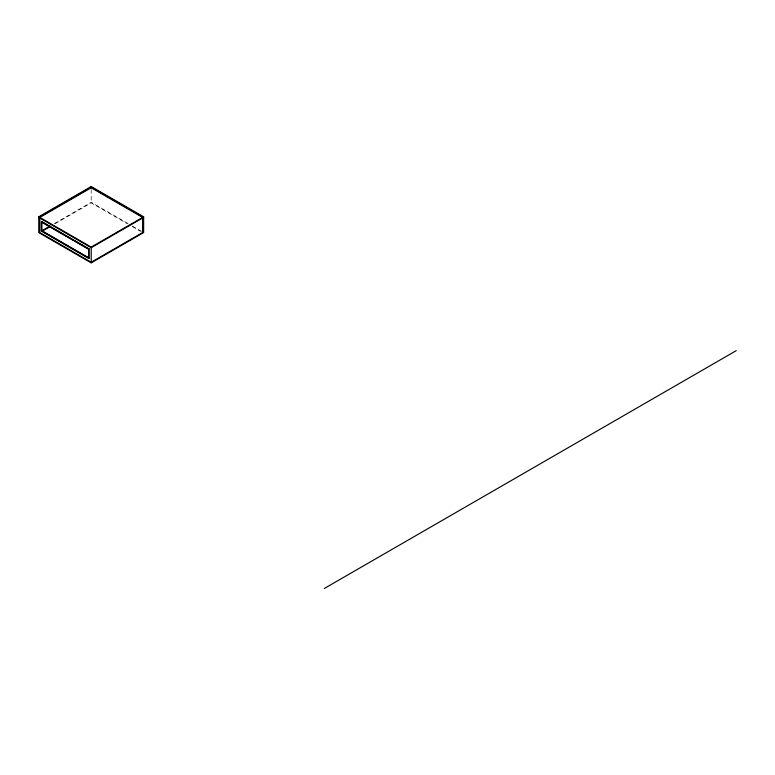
<?xml version="1.0" encoding="UTF-8"?>
<svg xmlns="http://www.w3.org/2000/svg" width="775" height="775" viewBox="0 0 775 775"><rect width="100%" height="100%" fill="white"/><g stroke="black" fill="none" stroke-linecap="round" stroke-linejoin="round"><path stroke-width="0.58" stroke-dasharray="3.88 2.91" d="M54.172 223.665L91.198 202.294L128.214 223.665M55.219 223.665L91.198 202.895L127.168 223.665M132.322 226.038L141.583 231.376M132.312 226.629L140.537 231.376M91.198 189.478L91.198 202.895"/><path stroke-width="1.16" d="M38.75 216.826L91.198 186.542L143.637 216.826L143.637 232.568L91.198 262.841L38.75 232.568L38.75 216.826L91.198 247.099L143.637 216.826M91.198 187.153L38.75 217.426L91.198 247.709L143.637 217.426L91.198 187.153L91.198 186.542M41.375 221.97L41.898 221.669L89.096 248.92L89.096 257.998L88.573 258.308L41.375 231.057L41.375 221.97L88.573 249.221L89.096 248.92M41.375 231.057L50.065 226.038M41.85 231.376L50.075 226.629M324.357 588.458L736.25 350.649M41.637 221.815L88.834 249.066M89.096 257.998L41.898 230.747L41.898 221.669M41.637 230.902L88.834 258.153M91.198 247.099L91.198 262.841M88.573 249.221L88.573 258.308M91.198 187.753L39.796 217.426L39.796 232.568L91.198 262.241L142.59 232.568L142.59 217.426L91.198 187.753"/></g></svg>
